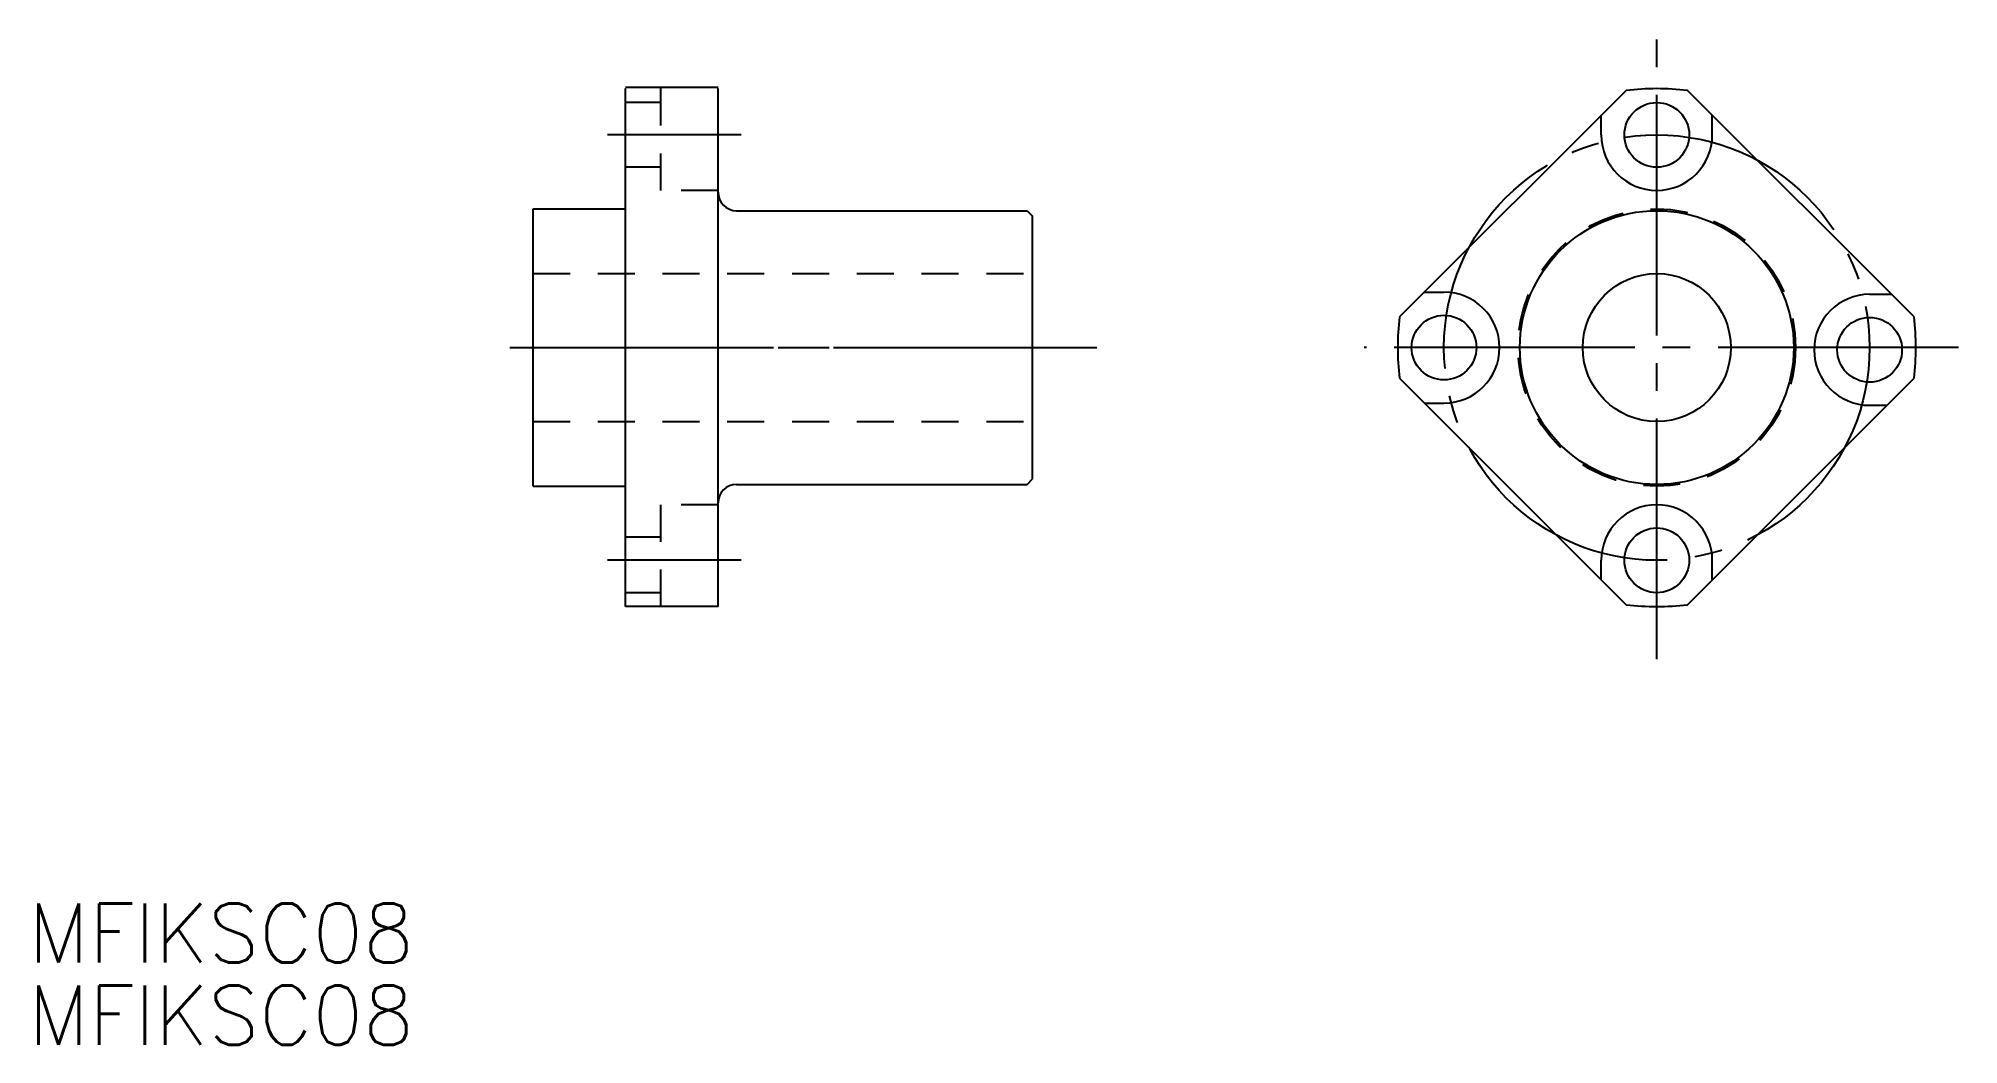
# Model space of a CAD drawing. Extents: x 80 to 184, y 139 to 193.
import ezdxf

# ---------------------------------------------------------------- set-up
doc = ezdxf.new("R2010")
doc.units = 0
doc.linetypes.add('CENTER', pattern=[17.5, 13, -1.5, 1.5, -1.5])
doc.linetypes.add('DASHED', pattern=[3.5, 2, -1.5])
doc.layers.get('0').update_dxf_attribs({"linetype": 'CONTINUOUS'})
doc.layers.add('CENTER', color=1, linetype='CENTER')
doc.styles.get("Standard").update_dxf_attribs({"font": 'txt.shx', "bigfont": '@extfont2.shx'})

msp = doc.modelspace()

# ---------------------------------------------------------------- linework, layer by layer
at = {"color": 7, "linetype": 'CONTINUOUS'}
for p, q in [((116.79, 190.46), (111.79, 190.46)), ((111.79, 162.39), (111.79, 190.39)), ((116.79, 162.39), (116.79, 190.39)), ((165.87, 190.29), (153.62, 178.05)), ((181.42, 178.05), (169.18, 190.29)), ((164.52, 187.89), (164.52, 188.95)), ((170.52, 187.89), (170.52, 188.95)), ((106.79, 183.89), (111.79, 183.89)), ((106.79, 168.89), (106.79, 183.89)), ((117.79, 183.79), (133.49, 183.79)), ((133.49, 183.79), (133.79, 183.49)), ((133.79, 169.29), (133.79, 183.49)), ((154.97, 179.39), (156.02, 179.39)), ((179.02, 179.27), (180.2, 179.27)), ((153.62, 174.74), (165.87, 162.49)), ((169.18, 162.49), (181.42, 174.74)), ((154.97, 173.39), (156.02, 173.39)), ((179.02, 173.27), (179.96, 173.27)), ((133.49, 168.99), (133.79, 169.29)), ((106.79, 168.89), (111.79, 168.89)), ((117.79, 168.99), (133.49, 168.99)), ((164.52, 163.83), (164.52, 164.89)), ((170.52, 163.83), (170.52, 164.89)), ((116.79, 162.39), (111.79, 162.39))]:
    msp.add_line(p, q, dxfattribs=at)
at = {"color": 3, "linetype": 'DASHED'}
for p, q in [((113.69, 184.89), (113.69, 190.39)), ((113.69, 189.64), (111.79, 189.64)), ((113.69, 186.14), (111.79, 186.14)), ((116.79, 184.89), (113.69, 184.89)), ((106.79, 180.39), (133.79, 180.39)), ((106.79, 172.39), (133.79, 172.39)), ((116.79, 167.89), (113.69, 167.89)), ((113.69, 162.39), (113.69, 167.89)), ((113.69, 166.14), (111.79, 166.14)), ((113.69, 163.14), (111.79, 163.14))]:
    msp.add_line(p, q, dxfattribs=at)
at = {"color": 7, "linetype": 'CONTINUOUS'}
for centre, radius in [((167.52, 187.89), 1.75), ((167.52, 176.39), 7.4), ((167.52, 176.39), 4), ((156.02, 176.39), 1.75), ((179.02, 176.27), 1.75), ((167.52, 164.89), 1.75)]:
    msp.add_circle(centre, radius, dxfattribs=at)
at = {"color": 3, "linetype": 'DASHED'}
msp.add_circle((167.52, 176.39), 7.5, dxfattribs=at)
at = {"color": 7, "linetype": 'CONTINUOUS'}
for centre, radius, start, end in [((167.52, 176.39), 14, 83.2132, 96.7868), ((167.52, 187.89), 3, 180, 0), ((117.79, 184.79), 1, 180, 270), ((156.02, 176.39), 3, 270, 90), ((179.02, 176.27), 3, 90, 270), ((167.52, 176.39), 14, 173.2132, 186.7868), ((167.52, 176.39), 14, 353.2132, 6.7868), ((117.79, 167.99), 1, 90, 180), ((167.52, 164.89), 3, 0, 180), ((167.52, 176.39), 14, 263.2132, 276.7868)]:
    msp.add_arc(centre, radius, start, end, dxfattribs=at)
at = {"layer": 'CENTER', "color": 1, "linetype": 'CENTER'}
for p, q in [((167.52, 159.55), (167.52, 193.11)), ((118.04, 187.89), (110.82, 187.89)), ((105.53, 176.39), (136, 176.39)), ((106.79, 176.39), (137.26, 176.39)), ((183.83, 176.39), (151.71, 176.39)), ((118.04, 164.89), (110.82, 164.89))]:
    msp.add_line(p, q, dxfattribs=at)
msp.add_circle((167.52, 176.39), 11.5, dxfattribs=at)

# ---------------------------------------------------------------- texts
at = {"color": 7, "linetype": 'CONTINUOUS'}
for p in [(79.51, 143.14), (79.51, 138.7)]:
    msp.add_text('MFIKSC08', height=3.2, dxfattribs=at).set_placement(p)

doc.saveas('drawing.dxf')
